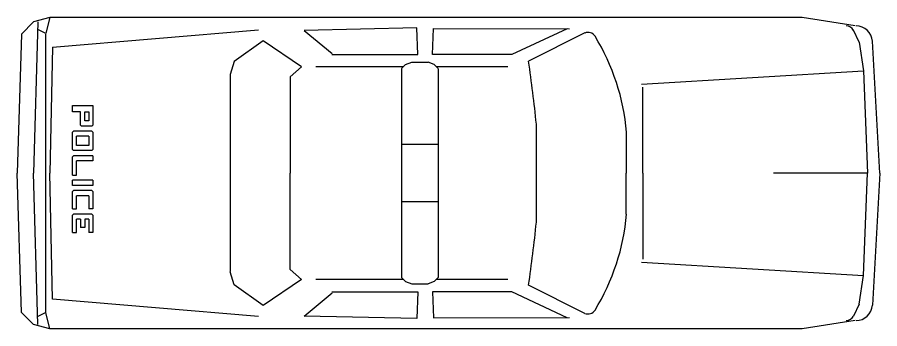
# Model space of a CAD drawing. Extents: x -2207 to 28703, y -11940 to 7083.
# Drawn here: x 8046 to 11659, y 1326 to 2628 of the extents above; entities that cross this region are included whole.
import ezdxf

# ---------------------------------------------------------------- set-up
doc = ezdxf.new("R2010")
doc.units = 0
doc.header["$MEASUREMENT"] = 0
doc.layers.add('2D', color=7, linetype='CONTINUOUS')
doc.layers.add('INSERT', color=7, linetype='CONTINUOUS')

# ---------------------------------------------------------------- blocks, each defined once
blk = doc.blocks.new('C-2CAR13')
at = {"layer": '2D', "color": 0, "linetype": 'BYBLOCK'}
for p, q in [((-1608, 614.6), (-1659.4, 563.2)), ((-1539.5, 631.7), (-1608, 614.6)), ((-1590.9, 614.6), (-1608, -18.9)), ((-1539.5, 633.2), (-1556.6, 564.7)), ((1610.8, 631.7), (-1539.5, 631.7)), ((1833.4, 597.5), (1610.8, 631.7)), ((-1556.6, 564.7), (-1590.9, 581.8)), ((-1528.5, 508), (-666.3, 580.4)), ((-2.6, 588.8), (-474.4, 578.5)), ((-474.4, 578.5), (-357.6, 481.5)), ((1.4, 477.6), (-2.6, 588.8)), ((62.7, 478), (66.7, 586)), ((66.7, 586), (636.4, 585.4)), ((627.2, 585.5), (395.2, 477.6)), ((1850.5, 529), (1825.7, 578.6)), ((-1659.4, 563.2), (-1676.5, -18.9)), ((-1556.6, -601), (-1556.6, 563.2)), ((700.8, 567.4), (465.2, 449.6)), ((-1528.5, 508), (-1539.5, -18.9)), ((-646.3, 534.1), (-767.4, 448.5)), ((-486.2, 426.1), (-646.3, 534.1)), ((1850.5, 529), (1867.6, 409.1)), ((1936.1, -18.9), (1905.3, 532.6)), ((-358.2, 477.6), (1.4, 477.6)), ((395.2, 477.6), (62.7, 478)), ((-767.4, 448.5), (-784.9, 393.5)), ((-67.1, 419.1), (-50, 436.3)), ((-50, 436.3), (-24.3, 444.8)), ((-24.3, 444.8), (44.2, 444.8)), ((69.9, 436.3), (44.2, 444.8)), ((87, 419.1), (69.9, 436.3)), ((-486.2, 426.1), (-533.5, 383.8)), ((-60, 426.3), (-426.6, 426.3)), ((-67.1, 417.7), (-67.1, -455.5)), ((378.1, 426.3), (79.9, 426.3)), ((87, 417.7), (87, -455.5)), ((938.7, 353.7), (1867.6, 409.1)), ((1867.6, 409.1), (1884.7, -18.9)), ((-784.9, 393.5), (-784.9, -429.8)), ((-533.5, 383.8), (-533.5, -18.9)), ((943.1, -18.9), (943.1, 340.7)), ((-1445.4, 237.9), (-1445.4, 263.6)), ((-1445.4, 263.6), (-1359.8, 263.6)), ((-1359.8, 263.6), (-1359.8, 182.3)), ((-1411.1, 237.9), (-1445.4, 237.9)), ((-1411.1, 182.3), (-1411.1, 237.9)), ((-1394, 237.9), (-1376.9, 237.9)), ((-1394, 199.4), (-1394, 237.9)), ((-1376.9, 237.9), (-1376.9, 199.4)), ((-1406.8, 178), (-1411.1, 182.3)), ((-1376.9, 199.4), (-1394, 199.4)), ((-1359.8, 182.3), (-1364, 178)), ((497.9, -224.3), (497.9, 186.6)), ((-1441.1, 156.6), (-1445.4, 152.3)), ((-1445.4, 79.6), (-1445.4, 152.3)), ((-1364, 156.6), (-1441.1, 156.6)), ((-1364, 178), (-1406.8, 178)), ((-1359.8, 152.3), (-1364, 156.6)), ((-1359.8, 152.3), (-1359.8, 79.6)), ((874.6, 152.3), (874.6, -18.9)), ((-1376.9, 135.2), (-1428.2, 135.2)), ((-1428.2, 96.7), (-1428.2, 135.2)), ((-1376.9, 135.2), (-1376.9, 96.7)), ((-1441.1, 75.3), (-1445.4, 79.6)), ((-1364, 75.3), (-1441.1, 75.3)), ((-1376.9, 96.7), (-1428.2, 96.7)), ((-1359.8, 79.6), (-1364, 75.3)), ((87, 101), (-67.1, 101)), ((-1441.1, 53.9), (-1445.4, 49.6)), ((-1445.4, -27.4), (-1445.4, 49.6)), ((-1359.8, 53.9), (-1441.1, 53.9)), ((-1359.8, 53.9), (-1359.8, 32.5)), ((-1359.8, 32.5), (-1428.2, 32.5)), ((-1428.2, -27.4), (-1428.2, 32.5)), ((-1659.4, -601), (-1676.5, -18.9)), ((-1590.9, -652.4), (-1608, -18.9)), ((-1528.5, -545.8), (-1539.5, -18.9)), ((-1445.4, -27.4), (-1428.2, -27.4)), ((-533.5, -421.5), (-533.5, -18.9)), ((874.6, -190.1), (874.6, -18.9)), ((943.1, -18.9), (943.1, -378.4)), ((1884.7, -18.9), (1490.9, -18.9)), ((1867.6, -446.9), (1884.7, -18.9)), ((1936.1, -18.9), (1905.3, -570.4)), ((-1359.8, -48.8), (-1445.4, -48.8)), ((-1445.4, -70.2), (-1445.4, -48.8)), ((-1359.8, -70.2), (-1445.4, -70.2)), ((-1359.8, -48.8), (-1359.8, -70.2)), ((-1441.1, -91.7), (-1445.4, -95.9)), ((-1445.4, -168.7), (-1445.4, -95.9)), ((-1364, -91.7), (-1441.1, -91.7)), ((-1359.8, -95.9), (-1364, -91.7)), ((-1359.8, -95.9), (-1359.8, -168.7)), ((-1376.9, -113.1), (-1428.2, -113.1)), ((-1428.2, -168.7), (-1428.2, -113.1)), ((-1376.9, -113.1), (-1376.9, -168.7)), ((87, -138.7), (-67.1, -138.7)), ((-1445.4, -168.7), (-1428.2, -168.7)), ((-1359.8, -168.7), (-1376.9, -168.7)), ((-1441.1, -190.1), (-1445.4, -194.4)), ((-1445.4, -267.1), (-1445.4, -194.4)), ((-1364, -190.1), (-1441.1, -190.1)), ((-1428.2, -267.1), (-1428.2, -211.5)), ((-1411.1, -211.5), (-1428.2, -211.5)), ((-1411.1, -211.5), (-1411.1, -245.7)), ((-1394, -211.5), (-1394, -245.7)), ((-1376.9, -211.5), (-1394, -211.5)), ((-1376.9, -211.5), (-1376.9, -267.1)), ((-1359.8, -194.4), (-1364, -190.1)), ((-1359.8, -194.4), (-1359.8, -267.1)), ((-1394, -245.7), (-1411.1, -245.7)), ((-1445.4, -267.1), (-1428.2, -267.1)), ((-1359.8, -267.1), (-1376.9, -267.1)), ((938.7, -391.5), (1867.6, -446.9)), ((-767.4, -486.3), (-784.9, -431.2)), ((-486.2, -463.9), (-533.5, -421.5)), ((-486.2, -463.9), (-646.3, -571.8)), ((-58.5, -464), (-426.6, -464)), ((-67.1, -455.5), (-50, -472.6)), ((87, -455.5), (69.9, -472.6)), ((378.1, -464), (78.4, -464)), ((1850.5, -566.8), (1867.6, -446.9)), ((-646.3, -571.8), (-767.4, -486.3)), ((-50, -472.6), (-24.3, -481.2)), ((-24.3, -481.2), (44.2, -481.2)), ((69.9, -472.6), (44.2, -481.2)), ((700.8, -605.2), (465.2, -487.4)), ((-474.4, -616.3), (-357.6, -519.3)), ((-358.2, -515.4), (1.4, -515.4)), ((1.4, -515.4), (-2.6, -626.6)), ((395.2, -515.4), (62.7, -515.8)), ((62.7, -515.8), (66.7, -623.7)), ((627.2, -623.3), (395.2, -515.4)), ((-1528.5, -544.4), (-666.3, -616.7)), ((1850.5, -566.8), (1825.7, -616.3)), ((-1608, -652.4), (-1659.4, -601)), ((-1556.6, -601), (-1590.9, -618.1)), ((-1539.5, -669.5), (-1556.6, -601)), ((-2.6, -626.6), (-474.4, -616.3)), ((66.7, -623.7), (636.4, -623.2)), ((1833.4, -635.3), (1610.8, -669.5)), ((-1539.5, -669.5), (-1608, -652.4)), ((1610.8, -669.5), (-1539.5, -669.5))]:
    blk.add_line(p, q, dxfattribs=at)
for centre, radius, start, end in [((1795.1, 563.2), 34.2, 26.5651, 90), ((1836.9, 529), 68.5, 3.0128, 90), ((714.3, 535.9), 34.2, 31.5638, 113.1257), ((-38.6, 73.4), 917.8, 4.9379, 31.5638), ((-5957.7, -483.6), 6490.3, 5.92644, 8.26698), ((-38.6, -111.2), 917.8, 328.4362, 355.0621), ((-5957.7, 445.8), 6490.3, 351.73302, 354.07356), ((1836.9, -566.8), 68.5, 270, 356.9872), ((714.3, -573.7), 34.2, 246.8743, 328.4362), ((1795.1, -601), 34.2, 270, 333.4349)]:
    blk.add_arc(centre, radius, start, end, dxfattribs=at)

msp = doc.modelspace()

# ---------------------------------------------------------------- block references
at = {"layer": 'INSERT'}
msp.add_blockref('C-2CAR13', (9722.9, 1995.1), dxfattribs=at)

doc.saveas('drawing.dxf')
